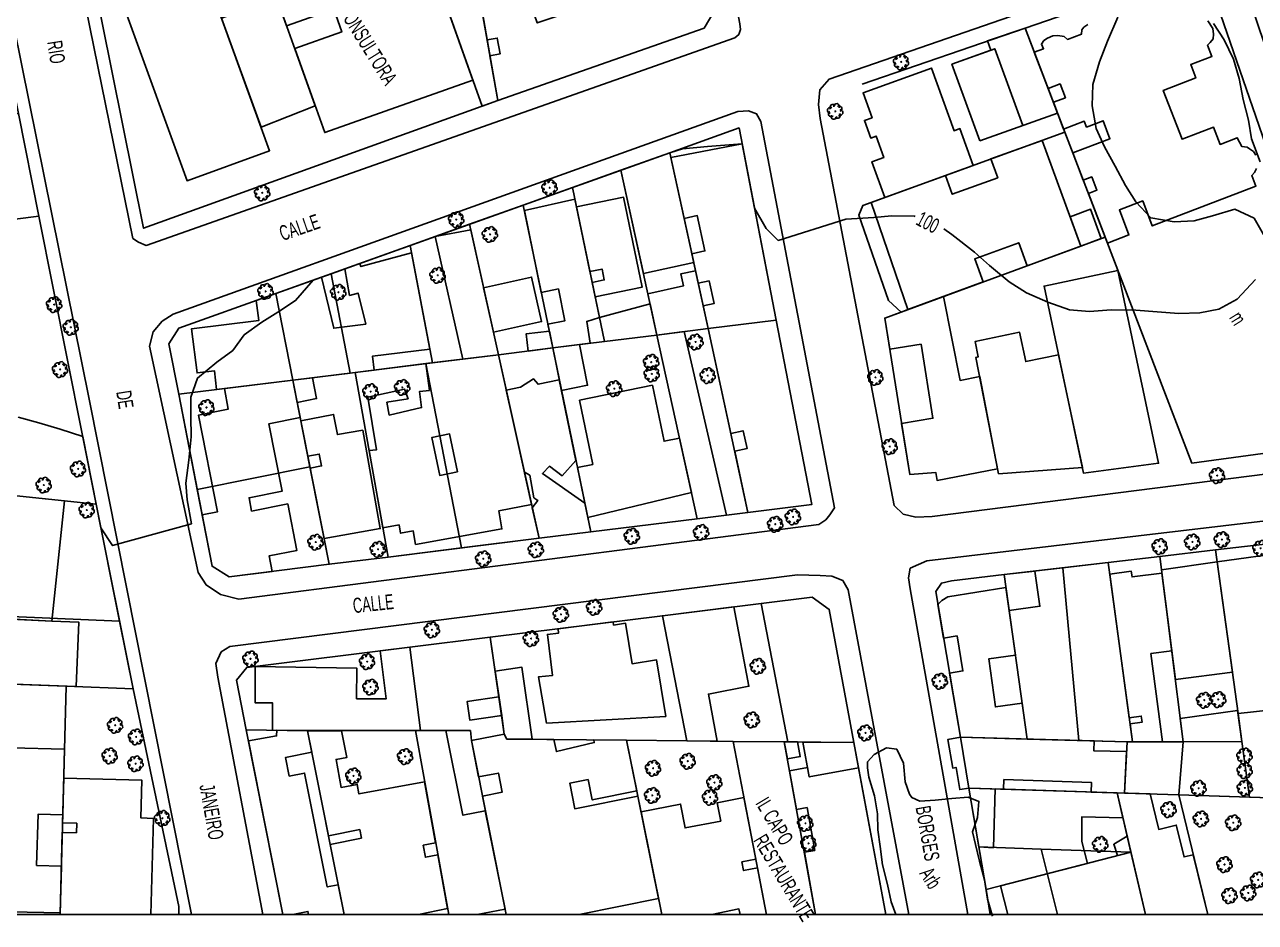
# Model space of a CAD drawing. Header units: millimetres. Extents: x 438774 to 440085, y 7202522 to 7203572.
# Drawn here: x 438897.7 to 439061.2, y 7202522.1 to 7202641.3 of the extents above; entities that cross this region are included whole.
import ezdxf

# ---------------------------------------------------------------- set-up
doc = ezdxf.new("R2010")
doc.units = ezdxf.units.MM
doc.linetypes.add('00', pattern=[10, 0, -10])
for name, color, linetype in [('0505', 1, 'Continuous'), ('0506', 1, 'Continuous'), ('0611', 30, 'Continuous'), ('0612', 7, 'Continuous'), ('0703', 6, 'Continuous'), ('0705', 242, 'Continuous'), ('0707', 7, 'Continuous'), ('0801', 10, 'Continuous'), ('0803', 160, 'Continuous'), ('0821', 10, 'Continuous'), ('0822', 7, 'Continuous'), ('1002', 3, 'Continuous'), ('1005', 3, 'Continuous'), ('1006', 3, 'Continuous'), ('1007', 3, 'Continuous')]:
    doc.layers.add(name, color=color, linetype=linetype)
doc.styles.add('02', font='swissc.ttf')
doc.styles.get("Standard").update_dxf_attribs({"font": 'Arial.ttf'})
doc.linetypes.add('14', pattern='A,10,0,["X",Standard,S=1,R=0,X=0,Y=-0.5],0.1', length=10.1)

# ---------------------------------------------------------------- blocks, each defined once
blk = doc.blocks.new('09')
for p, q in [((-0.04, 0.01), (0.04, 0.01)), ((-0.02, 0.03), (0.02, 0.03)), ((0, 0.05), (0, 0.05)), ((-0.04, -0.01), (0.04, -0.01)), ((-0.02, -0.03), (0.02, -0.03))]:
    blk.add_line(p, q)
for points in [[(-0.61, 0.39), (-0.76, 0.34), (-0.88, 0.27), (-0.97, 0.13), (-1, 0), (-0.96, -0.15), (-0.88, -0.26), (-0.83, -0.31), (-0.73, -0.36), (-0.58, -0.38)], [(-0.12, 0.67), (-0.2, 0.77), (-0.32, 0.84), (-0.46, 0.87), (-0.62, 0.83), (-0.74, 0.77), (-0.81, 0.63), (-0.83, 0.49), (-0.83, 0.42), (-0.79, 0.32), (-0.69, 0.22), (-0.62, 0.16)], [(-0.41, 0.6), (-0.39, 0.72), (-0.35, 0.82), (-0.3, 0.88), (-0.18, 0.96), (-0.03, 1), (0.1, 0.96), (0.24, 0.87), (0.31, 0.75), (0.36, 0.62), (0.37, 0.55)], [(0.11, 0.66), (0.19, 0.71), (0.31, 0.78), (0.42, 0.81), (0.49, 0.81), (0.63, 0.78), (0.76, 0.7), (0.82, 0.58), (0.84, 0.41), (0.81, 0.28), (0.75, 0.16), (0.69, 0.06)], [(0.67, -0.42), (0.8, -0.38), (0.91, -0.29), (0.99, -0.14), (1.01, -0.01), (0.95, 0.14), (0.86, 0.24), (0.8, 0.29), (0.7, 0.32), (0.56, 0.34)], [(-0.14, -0.69), (-0.19, -0.75), (-0.3, -0.83), (-0.4, -0.87), (-0.48, -0.87), (-0.61, -0.83), (-0.74, -0.75), (-0.8, -0.63), (-0.83, -0.47), (-0.79, -0.33), (-0.7, -0.18), (-0.64, -0.12)], [(-0.38, -0.63), (-0.34, -0.76), (-0.26, -0.88), (-0.13, -0.97), (0.01, -1.01), (0.15, -0.97), (0.27, -0.88), (0.32, -0.83), (0.36, -0.73), (0.38, -0.57)], [(0.15, -0.7), (0.32, -0.83), (0.46, -0.87), (0.62, -0.85), (0.74, -0.79), (0.83, -0.66), (0.86, -0.52), (0.86, -0.45), (0.83, -0.34), (0.74, -0.24), (0.67, -0.18)]]:
    blk.add_lwpolyline(points)
blk.add_lwpolyline([(0, -0.05), (-0.05, 0), (0, 0.05), (0.05, 0)], close=True)

msp = doc.modelspace()

# ---------------------------------------------------------------- linework, layer by layer
msp.add_lwpolyline([(440081.59, 7203556.96), (438782.49, 7203556.96), (438782.49, 7202523.15), (440081.59, 7202523.15)], close=True)
at = {"layer": '0505', "linetype": 'Continuous', "elevation": 100, "flags": 128}
for points in [[(439062.46, 7202613.16), (439061.05, 7202615.64), (439058.48, 7202616.81), (439055.54, 7202615.94), (439053.09, 7202615.28), (439050.44, 7202615.14), (439047.34, 7202615.67), (439045.33, 7202617.8), (439043.98, 7202619.97), (439042.59, 7202622.53), (439041.19, 7202625.08), (439040.08, 7202627.54), (439039.54, 7202630.54), (439039.63, 7202633.37), (439040.51, 7202636.4), (439041.59, 7202639.14), (439042.95, 7202642.3)], [(439055.66, 7202641.49), (439057.06, 7202639.29), (439058.3, 7202636.74), (439059.07, 7202634.18), (439059.59, 7202631.38), (439060.3, 7202628.64), (439060.7, 7202626.16), (439061.85, 7202623.11)], [(438896.89, 7202589.18), (438899.65, 7202588.45), (438902.46, 7202587.59), (438905.47, 7202586.62), (438907.88, 7202574.51), (438909.42, 7202572.13), (438919.89, 7202575.03), (438919.33, 7202578.22), (438919.17, 7202580.44), (438919.56, 7202583.5), (438919.85, 7202586.6), (438919.82, 7202589.3), (438919.83, 7202591.86), (438920.7, 7202594.39), (438923.28, 7202596.5), (438925.4, 7202598.07), (438926.91, 7202600.11), (438929.23, 7202601.81), (438931.36, 7202603.16), (438933.74, 7202604.67), (438936.06, 7202607.38), (438983.45, 7202624.32), (438985.14, 7202624.84), (438988.44, 7202625.15), (438993.05, 7202625.5), (438994.71, 7202616.94), (438996.22, 7202614.24), (438997.84, 7202612.66), (439006.8, 7202615.5), (439008.31, 7202615.57), (439010.54, 7202615.73), (439012.94, 7202615.93), (439015.95, 7202615.9)], [(439019.82, 7202614.19), (439020.91, 7202613.46), (439023.91, 7202611.09), (439025.92, 7202609.33), (439028.52, 7202607.17), (439030.83, 7202605.7), (439033.67, 7202604.46), (439036.53, 7202603.47), (439039.2, 7202603.23), (439042.06, 7202603.44), (439045.32, 7202603.39), (439048.19, 7202603.17), (439051.05, 7202602.98), (439053.82, 7202603.03), (439056.35, 7202603.52), (439058.82, 7202604.88), (439061.23, 7202607.49)]]:
    msp.add_lwpolyline(points, dxfattribs=at)
at = {"layer": '0505', "linetype": '00', "elevation": 100, "flags": 128}
msp.add_lwpolyline([(439015.95, 7202615.9), (439019.82, 7202614.19)], dxfattribs=at)
at = {"layer": '0611', "linetype": 'Continuous', "flags": 128}
for points in [[(438977.49, 7202722.69), (438976.54, 7202723.41), (438975.28, 7202723.81), (438974.14, 7202723.44), (438897.01, 7202696.01), (438896.05, 7202694.92), (438895.93, 7202693.53), (438896.03, 7202691.68), (438896.57, 7202689.33), (438912.12, 7202612.94), (438912.88, 7202612.42), (438913.87, 7202612.01), (438992.06, 7202639.57), (438992.6, 7202640.02), (438992.84, 7202640.67), (438992.74, 7202641.43), (438977.49, 7202722.69)], [(439058.65, 7202649.85), (439057.85, 7202651.34), (439056.67, 7202651.68), (439055.22, 7202651.62), (439004.6, 7202634.07), (439003.39, 7202632.69), (439003.2, 7202630.73), (439003.4, 7202628.85), (439013.25, 7202577.47), (439014.45, 7202576.33), (439016.12, 7202575.92), (439018.27, 7202576.02), (439077.8, 7202583.58), (439079.08, 7202584.5), (439079.45, 7202585.88), (439079.48, 7202587.76), (439079.01, 7202590.09), (439058.65, 7202649.85)], [(438992.49, 7202629.81), (438993.91, 7202629.89), (438994.97, 7202629.49), (438995.55, 7202628.46), (439005.33, 7202577.15), (439004.71, 7202576.21), (439004.16, 7202575.54), (439003.22, 7202574.94), (438926.2, 7202565.04), (438923.74, 7202565.63), (438921.86, 7202566.92), (438920.8, 7202568.55), (438914.31, 7202598.63), (438914.82, 7202600.54), (438916.01, 7202601.94), (438917.47, 7202602.87), (438992.49, 7202629.81)]]:
    msp.add_lwpolyline(points, close=True, dxfattribs=at)
for points in [[(438919.91, 7202523.15), (438906.31, 7202591.6), (438886.37, 7202690.36), (438885.65, 7202691.27), (438884.62, 7202691.54), (438883.39, 7202691.27), (438783.7, 7202655.78)], [(439105.42, 7202523.15), (439092.39, 7202574.12), (439091.59, 7202575.45), (439089.48, 7202577.34), (439087.49, 7202578.09), (439085.07, 7202578.1), (439017.58, 7202570.12), (439015.38, 7202569.12), (439015.14, 7202567.86), (439015.35, 7202566.4), (439023.03, 7202523.15)], [(439015.19, 7202523.15), (439007.13, 7202566.26), (439006.41, 7202567.51), (439004.95, 7202568.06), (439003.43, 7202568.17), (439000.39, 7202568.26), (438925, 7202558.74)], [(438925, 7202558.74), (438923.85, 7202558.01), (438923.13, 7202556.48), (438923.39, 7202554.67), (438929.38, 7202523.15)]]:
    msp.add_lwpolyline(points, dxfattribs=at)
at = {"layer": '0703', "linetype": 'Continuous', "flags": 128}
for points in [[(438988, 7202640.87), (438989.54, 7202643.46), (438987.15, 7202656), (438986.06, 7202661.74), (438983.52, 7202675.09), (438980.51, 7202690.93), (438977.58, 7202706.34), (438974.71, 7202721.49), (438955.49, 7202714.65), (438938.82, 7202708.72), (438928.87, 7202705.16), (438917.36, 7202701.06), (438907.67, 7202697.61), (438899.45, 7202694.68), (438898.41, 7202693.59), (438897.77, 7202692.35), (438903.55, 7202663.69), (438906.26, 7202650.33), (438907.98, 7202641.78), (438913.54, 7202614.28), (438960.58, 7202631.24)], [(438918.22, 7202601), (438916.91, 7202598.95), (438918.21, 7202592.23), (438920.66, 7202579.57), (438922.64, 7202569.39), (438924.92, 7202568), (438938.2, 7202569.65), (438946.03, 7202570.62), (438955.76, 7202571.83), (438966.07, 7202573.11), (438972.93, 7202573.95), (438987.09, 7202575.71), (438993.82, 7202576.55), (439002.31, 7202577.6), (438997.58, 7202602.06), (438992.65, 7202627.6), (438983.45, 7202624.32), (438976.93, 7202621.99), (438970.52, 7202619.7), (438963.98, 7202617.37), (438956.85, 7202614.81), (438948.97, 7202611.99), (438938.46, 7202608.24), (438931.09, 7202605.61)]]:
    msp.add_lwpolyline(points, close=True, dxfattribs=at)
for points in [[(438785.15, 7202623.97), (438785.14, 7202630.62), (438785.15, 7202641.79), (438785.14, 7202652.18), (438786.84, 7202655.02), (438814.54, 7202664.71), (438825.22, 7202668.45), (438836.42, 7202672.37), (438882.6, 7202688.6), (438884.71, 7202688.62), (438885.52, 7202686.62), (438896.91, 7202629.52), (438899.63, 7202615.87), (438907.26, 7202577.65), (438910.36, 7202562.11), (438912.15, 7202553.13), (438918.22, 7202524.21), (438918.23, 7202523.15)], [(439026, 7202523.15), (439025.45, 7202526.44), (439024.48, 7202532.11), (439023.17, 7202539.94), (439022.03, 7202546.68), (439018.77, 7202566.06), (439019.51, 7202567.15), (439020.86, 7202567.47), (439027.85, 7202568.28), (439035.63, 7202569.19), (439041.68, 7202569.9), (439048.51, 7202570.7), (439055.92, 7202571.56), (439065.59, 7202572.69), (439088.17, 7202575.33), (439089.45, 7202574.56), (439090.99, 7202572.59), (439092.29, 7202566.78), (439095.16, 7202553.85), (439098.82, 7202537.47), (439102.01, 7202523.15)]]:
    msp.add_lwpolyline(points, dxfattribs=at)
at = {"layer": '0705', "linetype": 'Continuous', "flags": 128}
for points in [[(438906.26, 7202650.33), (438945.19, 7202662.8), (438946.51, 7202655.26), (438955.79, 7202658.77), (438957.01, 7202651.8), (438958, 7202646.06), (438960.58, 7202631.24), (438913.54, 7202614.28), (438907.98, 7202641.78)], [(438957.01, 7202651.8), (438986.06, 7202661.74), (438989.54, 7202643.46), (438988, 7202640.87), (438960.58, 7202631.24)], [(438835.81, 7202619.56), (438896.91, 7202629.52), (438899.63, 7202615.87), (438835.67, 7202607.8)], [(438983.45, 7202624.32), (438992.65, 7202627.6), (438997.58, 7202602.06), (438988.52, 7202600.95)], [(438976.93, 7202621.99), (438983.45, 7202624.32), (438988.52, 7202600.95), (438981.73, 7202600.1)], [(438970.52, 7202619.7), (438976.93, 7202621.99), (438981.73, 7202600.1), (438974.75, 7202599.24)], [(438963.98, 7202617.37), (438970.52, 7202619.7), (438974.75, 7202599.24), (438967.9, 7202598.39)], [(438956.85, 7202614.81), (438963.98, 7202617.37), (438967.9, 7202598.39), (438960.67, 7202597.49)], [(438835.67, 7202607.8), (438899.63, 7202615.87), (438907.26, 7202577.65), (438835.41, 7202585.18), (438835.59, 7202600.28)], [(438938.46, 7202608.24), (438948.97, 7202611.99), (438956.85, 7202614.81), (438960.67, 7202597.49), (438951.92, 7202596.41), (438951.05, 7202596.3), (438941.64, 7202595.14), (438940.99, 7202595.06)], [(438938.46, 7202608.24), (438940.99, 7202595.06), (438933.37, 7202594.11), (438918.21, 7202592.23), (438916.91, 7202598.95), (438918.22, 7202601), (438931.09, 7202605.61)], [(438988.52, 7202600.95), (438997.58, 7202602.06), (439002.31, 7202577.6), (438993.82, 7202576.55)], [(438967.9, 7202598.39), (438974.75, 7202599.24), (438981.73, 7202600.1), (438987.09, 7202575.71), (438972.93, 7202573.95)], [(438981.73, 7202600.1), (438988.52, 7202600.95), (438993.82, 7202576.55), (438987.09, 7202575.71)], [(438960.67, 7202597.49), (438967.9, 7202598.39), (438972.93, 7202573.95), (438966.07, 7202573.11)], [(438951.05, 7202596.3), (438951.92, 7202596.41), (438960.67, 7202597.49), (438966.07, 7202573.11), (438955.76, 7202571.83)], [(438933.37, 7202594.11), (438940.99, 7202595.06), (438941.64, 7202595.14), (438946.03, 7202570.62), (438938.2, 7202569.65), (438935.64, 7202582.61)], [(438941.64, 7202595.14), (438951.05, 7202596.3), (438955.76, 7202571.83), (438946.03, 7202570.62)], [(438918.21, 7202592.23), (438933.37, 7202594.11), (438935.64, 7202582.61), (438920.66, 7202579.57)], [(438920.66, 7202579.57), (438935.64, 7202582.61), (438938.2, 7202569.65), (438924.92, 7202568), (438922.64, 7202569.39)], [(439055.92, 7202571.56), (439065.59, 7202572.69), (439066.74, 7202563.45), (439068.29, 7202550.87), (439069.83, 7202538.41), (439066.14, 7202538.54), (439060.45, 7202538.72), (439059.43, 7202546.13), (439058.92, 7202549.83)], [(439041.68, 7202569.9), (439048.51, 7202570.7), (439051.64, 7202546.09), (439044.9, 7202546.06)], [(439048.51, 7202570.7), (439055.92, 7202571.56), (439058.92, 7202549.83), (439059.43, 7202546.13), (439051.64, 7202546.09)], [(439027.85, 7202568.28), (439035.63, 7202569.19), (439037.76, 7202546.25), (439030.91, 7202546.44)], [(439035.63, 7202569.19), (439041.68, 7202569.9), (439044.9, 7202546.06), (439044.17, 7202546.08), (439037.76, 7202546.25)], [(439027.85, 7202568.28), (439030.91, 7202546.44), (439022.03, 7202546.68), (439018.77, 7202566.06), (439019.51, 7202567.15), (439020.86, 7202567.47)], [(438853.75, 7202564.53), (438910.36, 7202562.11), (438912.15, 7202553.13), (438903.27, 7202553.47), (438888.74, 7202554.02), (438874.63, 7202554.55), (438867.99, 7202554.81), (438861.62, 7202555.05), (438853.53, 7202555.36)], [(439022.03, 7202546.68), (439030.91, 7202546.44), (439037.76, 7202546.25), (439044.17, 7202546.08), (439044.9, 7202546.06), (439051.64, 7202546.09), (439059.43, 7202546.13), (439060.45, 7202538.72), (439051.05, 7202539.03), (439043.83, 7202539.26), (439042.85, 7202539.3), (439023.17, 7202539.94)], [(439023.17, 7202539.94), (439042.85, 7202539.3), (439044.69, 7202531.43), (439032.76, 7202531.83), (439024.48, 7202532.11)]]:
    msp.add_lwpolyline(points, close=True, dxfattribs=at)
for points in [[(438813.09, 7202579.71), (438835.34, 7202579.76), (438835.41, 7202585.18), (438907.26, 7202577.65), (438910.36, 7202562.11), (438853.75, 7202564.53), (438853.53, 7202555.36), (438846.03, 7202555.65), (438831.56, 7202556.2), (438831.3, 7202550.86)], [(438888.12, 7202523.15), (438888.74, 7202554.02), (438903.27, 7202553.47), (438902.45, 7202523.15)], [(438902.45, 7202523.15), (438903.27, 7202553.47), (438912.15, 7202553.13), (438918.22, 7202524.21), (438918.23, 7202523.15)], [(439046.61, 7202523.15), (439044.69, 7202531.43), (439042.85, 7202539.3), (439043.83, 7202539.26), (439051.05, 7202539.03), (439054.89, 7202523.15)], [(439054.89, 7202523.15), (439051.05, 7202539.03), (439060.45, 7202538.72), (439066.14, 7202538.54), (439069.86, 7202523.15)], [(439034.95, 7202523.15), (439032.76, 7202531.83), (439044.69, 7202531.43), (439046.61, 7202523.15)]]:
    msp.add_lwpolyline(points, dxfattribs=at)
at = {"layer": '0707', "linetype": 'Continuous', "flags": 128}
for points in [[(438913.54, 7202614.28), (438907.98, 7202641.78), (438906.26, 7202650.33), (438903.55, 7202663.69), (438897.77, 7202692.35), (438898.41, 7202693.59), (438899.45, 7202694.68), (438907.67, 7202697.61), (438917.36, 7202701.06), (438928.87, 7202705.16), (438938.82, 7202708.72), (438955.49, 7202714.65), (438974.71, 7202721.49), (438980.51, 7202690.93), (438983.52, 7202675.09), (438986.06, 7202661.74), (438987.15, 7202656), (438989.54, 7202643.46), (438988, 7202640.87), (438960.58, 7202631.24), (438958, 7202646.06), (438957.01, 7202651.8), (438955.79, 7202658.77)], [(438836.42, 7202672.37), (438882.6, 7202688.6), (438884.71, 7202688.62), (438885.52, 7202686.62), (438896.91, 7202629.52), (438899.63, 7202615.87), (438907.26, 7202577.65), (438912.15, 7202553.13)], [(439009.01, 7202633.42), (439030.62, 7202640.88), (439050.74, 7202647.83), (439055.76, 7202645.2), (439060.43, 7202631.58)], [(439030.62, 7202640.88), (439035.91, 7202627.05), (439041.26, 7202613.1), (439052.77, 7202583.07)], [(439009.06, 7202617.32), (439035.91, 7202627.05)], [(438983.45, 7202624.32), (438976.93, 7202621.99), (438970.52, 7202619.7), (438963.98, 7202617.37), (438956.85, 7202614.81), (438948.97, 7202611.99), (438931.09, 7202605.61), (438918.22, 7202601), (438916.91, 7202598.95), (438918.21, 7202592.23), (438922.64, 7202569.39), (438924.92, 7202568), (438938.2, 7202569.65), (438946.03, 7202570.62), (438966.07, 7202573.11), (438972.93, 7202573.95), (438987.09, 7202575.71), (438993.82, 7202576.55), (439002.31, 7202577.6), (438997.58, 7202602.06), (438993.05, 7202625.5)], [(438983.45, 7202624.32), (438988.52, 7202600.95), (438993.82, 7202576.55)], [(438976.93, 7202621.99), (438981.73, 7202600.1), (438987.09, 7202575.71)], [(438974.75, 7202599.24), (438970.52, 7202619.7)], [(438963.98, 7202617.37), (438967.9, 7202598.39), (438972.93, 7202573.95)], [(438899.63, 7202615.87), (438835.67, 7202607.8)], [(438966.07, 7202573.11), (438960.67, 7202597.49), (438956.85, 7202614.81)], [(439041.26, 7202613.1), (439011.98, 7202602.35), (439015.31, 7202581.58)], [(438948.97, 7202611.99), (438951.92, 7202596.41)], [(438938.2, 7202569.65), (438933.37, 7202594.11), (438931.09, 7202605.61)], [(438918.21, 7202592.23), (438933.37, 7202594.11), (438941.64, 7202595.14), (438951.92, 7202596.41), (438960.67, 7202597.49), (438967.9, 7202598.39), (438974.75, 7202599.24), (438981.73, 7202600.1), (438988.52, 7202600.95), (438997.58, 7202602.06)], [(438946.03, 7202570.62), (438941.64, 7202595.14)], [(438835.41, 7202585.18), (438907.26, 7202577.65)], [(439026, 7202523.15), (439025.45, 7202526.44), (439023.17, 7202539.94), (439022.03, 7202546.68), (439018.77, 7202566.06), (439019.51, 7202567.15), (439020.86, 7202567.47), (439027.85, 7202568.28), (439041.68, 7202569.9), (439048.51, 7202570.7), (439055.92, 7202571.56), (439065.59, 7202572.69), (439088.17, 7202575.33), (439089.45, 7202574.56), (439090.99, 7202572.59), (439092.29, 7202566.78), (439095.16, 7202553.85), (439098.82, 7202537.47), (439101.07, 7202527.36)], [(439044.9, 7202546.06), (439051.64, 7202546.09), (439059.43, 7202546.13), (439058.92, 7202549.83), (439055.92, 7202571.56)], [(439051.64, 7202546.09), (439048.51, 7202570.7)], [(439041.68, 7202569.9), (439044.9, 7202546.06), (439044.17, 7202546.08), (439030.91, 7202546.44), (439022.03, 7202546.68)], [(439030.91, 7202546.44), (439027.85, 7202568.28)], [(439002.33, 7202565.28), (438995.56, 7202564.44), (438982.46, 7202562.81), (438959.6, 7202559.96), (438948.91, 7202558.63), (438927.25, 7202555.94), (438925.88, 7202554.28), (438927.18, 7202547.68), (438932.05, 7202523.15)], [(438999.11, 7202546.07), (438995.56, 7202564.44)], [(439002.33, 7202565.28), (439004.62, 7202563.65), (439007.9, 7202545.99), (439012.15, 7202523.15)], [(438982.46, 7202562.81), (438985.7, 7202546.2)], [(438961.45, 7202547.1), (438959.6, 7202559.96)], [(438950.34, 7202547.56), (438948.91, 7202558.63)], [(438912.15, 7202553.13), (438903.27, 7202553.47), (438888.74, 7202554.02), (438874.63, 7202554.55), (438867.99, 7202554.81), (438861.62, 7202555.05), (438852.21, 7202555.41)], [(438903.27, 7202553.47), (438902.45, 7202523.15)], [(439058.92, 7202549.83), (439068.29, 7202550.87), (439095.16, 7202553.85)], [(438927.18, 7202547.68), (438935.33, 7202547.54), (438949.64, 7202547.56), (438950.34, 7202547.56), (438956.95, 7202547.57), (438957.08, 7202546.24), (438961.45, 7202547.1), (438961.79, 7202546.45), (438977.7, 7202546.29), (438985.7, 7202546.2), (438991.85, 7202546.14), (438998.65, 7202546.08), (438999.11, 7202546.07), (439007.9, 7202545.99)], [(438935.33, 7202547.54), (438940.19, 7202523.15)], [(438954.07, 7202523.15), (438949.64, 7202547.56)], [(438957.08, 7202546.24), (438961.69, 7202523.15)], [(438977.7, 7202546.29), (438982.37, 7202523.15)], [(438991.85, 7202546.14), (438996.29, 7202523.09)], [(438998.65, 7202546.08), (439002.81, 7202523.15)], [(439044.17, 7202546.08), (439043.83, 7202539.26)], [(439023.17, 7202539.94), (439042.85, 7202539.3), (439043.83, 7202539.26), (439051.05, 7202539.03), (439088.74, 7202537.8), (439098.82, 7202537.47)], [(439042.85, 7202539.3), (439044.69, 7202531.43), (439046.61, 7202523.15)], [(439054.89, 7202523.15), (439051.05, 7202539.03)], [(439044.69, 7202531.43), (439025.45, 7202526.44)], [(438918.22, 7202524.21), (438918.23, 7202523.15)]]:
    msp.add_lwpolyline(points, dxfattribs=at)
at = {"layer": '0707', "linetype": '14', "flags": 128}
msp.add_lwpolyline([(439060.43, 7202631.58), (439074.53, 7202590.8), (439071.63, 7202585.65), (439052.77, 7202583.07)], dxfattribs=at)
at = {"layer": '0801', "linetype": 'Continuous', "flags": 128}
for points in [[(438960.58, 7202631.24), (438958.5, 7202630.48), (438948.52, 7202658.67), (438951.39, 7202659.69), (438952.2, 7202657.41), (438955.79, 7202658.77), (438956.85, 7202652.72), (438953.55, 7202651.86), (438954.8, 7202648.02), (438957.46, 7202649.19), (438960.58, 7202631.24)], [(438958, 7202646.06), (438959.18, 7202639.3), (438960.53, 7202639.55), (438960.9, 7202637.43), (438959.55, 7202637.2), (438960.58, 7202631.24), (438988, 7202640.87), (438989.54, 7202643.46), (438988.16, 7202650.71), (438982.8, 7202649.62), (438981.44, 7202654.05), (438976.55, 7202652.38), (438977.42, 7202648.24), (438970.58, 7202646.01), (438971.24, 7202643.4), (438965.84, 7202641.55), (438963.63, 7202647.97), (438958, 7202646.06)], [(439024.61, 7202625.88), (439020.91, 7202636.06), (439026.1, 7202637.94), (439025.65, 7202639.17), (439030.62, 7202640.88), (439034.94, 7202629.59), (439024.61, 7202625.88)], [(439024.61, 7202625.88), (439020.91, 7202636.06), (439026.61, 7202638.13), (439030.34, 7202627.94), (439024.61, 7202625.88)], [(439023.74, 7202622.64), (439012, 7202618.39), (439010.29, 7202623.11), (439011.86, 7202623.68), (439010.83, 7202626.52), (439010.14, 7202626.27), (439009.28, 7202628.6), (439010.31, 7202628.97), (439009.11, 7202632.26), (439018.19, 7202635.56), (439021.21, 7202627.24), (439021.97, 7202627.53), (439023.74, 7202622.64)], [(438993.05, 7202625.5), (438997.58, 7202602.06), (438988.52, 7202600.95), (438987.87, 7202603.96), (438989.32, 7202604.28), (438988.66, 7202607.29), (438987.21, 7202606.98), (438986.37, 7202610.89), (438988.11, 7202611.27), (438987.09, 7202615.97), (438985.34, 7202615.59), (438983.58, 7202623.68), (438993.05, 7202625.5)], [(439010.17, 7202617.71), (439015.07, 7202603.48), (439025.07, 7202607.16), (439023.95, 7202610.21), (439029.8, 7202612.35), (439030.92, 7202609.3), (439038.05, 7202611.92), (439032.9, 7202625.96), (439026.1, 7202623.49), (439027, 7202620.99), (439020.95, 7202618.79), (439020.05, 7202621.3), (439010.17, 7202617.71)], [(438983.45, 7202624.32), (438986.62, 7202609.73), (438979.93, 7202608.28), (438976.93, 7202621.99), (438983.45, 7202624.32)], [(438964.13, 7202616.64), (438966.37, 7202605.77), (438968.64, 7202606.23), (438969.51, 7202602.01), (438967.24, 7202601.55), (438967.9, 7202598.39), (438972.87, 7202599.01), (438972.41, 7202601.92), (438974.09, 7202602.41), (438970.84, 7202618.16), (438964.13, 7202616.64)], [(438971.05, 7202617.11), (438972.83, 7202608.52), (438974.44, 7202608.86), (438974.74, 7202607.43), (438973.13, 7202607.09), (438973.52, 7202605.16), (438979.76, 7202606.45), (438977.29, 7202618.4), (438971.05, 7202617.11)], [(438960.67, 7202597.49), (438957.01, 7202614.09), (438952.28, 7202613.18), (438955.94, 7202596.91), (438960.67, 7202597.49)], [(438931.09, 7202605.61), (438933.37, 7202594.11), (438944.18, 7202595.45), (438943.96, 7202597.3), (438951.58, 7202598.24), (438949.15, 7202611.04), (438942.42, 7202609.2), (438942.28, 7202609.61), (438940.29, 7202608.9), (438940.91, 7202605.37), (438942.04, 7202605.68), (438943.05, 7202601.55), (438938.81, 7202601), (438937.19, 7202607.78), (438931.09, 7202605.61)], [(438981.73, 7202600.1), (438988.52, 7202600.95), (438986.85, 7202608.64), (438984.9, 7202608.22), (438985.25, 7202606.62), (438980.53, 7202605.59), (438981.73, 7202600.1)], [(439042.95, 7202608.69), (439033.16, 7202606.61), (439038.41, 7202581.74), (439048.36, 7202583.07), (439042.95, 7202608.69)], [(438960.02, 7202600.47), (438958.71, 7202606.39), (438965.09, 7202607.81), (438966.4, 7202601.88), (438960.02, 7202600.47)], [(438928.51, 7202604.68), (438931.09, 7202605.61), (438933.37, 7202594.11), (438923.25, 7202592.86), (438922.95, 7202595.36), (438920.65, 7202595.08), (438919.93, 7202600.93), (438928.84, 7202602.03), (438928.51, 7202604.68)], [(439026.97, 7202582.35), (439024.6, 7202594.59), (439022, 7202594.08), (439019.8, 7202605.22), (439011.98, 7202602.35), (439012.65, 7202598.22), (439016.81, 7202598.88), (439018.38, 7202589.04), (439014.22, 7202588.37), (439015.31, 7202581.58), (439018.78, 7202581.83), (439018.94, 7202580.8), (439026.97, 7202582.35)], [(438974.75, 7202599.24), (438981.73, 7202600.1), (438980.83, 7202604.23), (438974.09, 7202602.41), (438974.75, 7202599.24)], [(439002.31, 7202577.6), (438997.58, 7202602.06), (438988.52, 7202600.95), (438991.54, 7202587.04), (438993.18, 7202587.4), (438993.7, 7202585.02), (438992.06, 7202584.67), (438993.82, 7202576.55), (439002.31, 7202577.6)], [(438967.9, 7202598.39), (438964.62, 7202597.98), (438964.34, 7202600.25), (438967.44, 7202600.63), (438967.9, 7202598.39)], [(438981.73, 7202600.1), (438987.09, 7202575.71), (438990.96, 7202576.19), (438985.34, 7202600.55), (438981.73, 7202600.1)], [(439038.25, 7202582.49), (439035.08, 7202597.49), (439030.72, 7202596.57), (439029.9, 7202600.48), (439023.99, 7202599.24), (439024.41, 7202597.21), (439024.1, 7202597.14), (439027.1, 7202581.67), (439038.25, 7202582.49)], [(438967.9, 7202598.39), (438969.06, 7202592.73), (438972.51, 7202593.44), (438971.45, 7202598.83), (438967.9, 7202598.39)], [(438960.67, 7202597.49), (438951.05, 7202596.3), (438951.5, 7202592.75), (438950.19, 7202592.59), (438950.46, 7202590.46), (438946.18, 7202589.46), (438945.87, 7202591.17), (438948.68, 7202591.63), (438948.21, 7202592.92), (438943.32, 7202591.84), (438944.48, 7202584.85), (438943.5, 7202584.75), (438945.33, 7202574.49), (438947.49, 7202574.88), (438947.69, 7202573.78), (438949.36, 7202574.08), (438949.68, 7202572.3), (438961.14, 7202574.35), (438960.71, 7202576.75), (438965.08, 7202577.59), (438960.67, 7202597.49)], [(438924.92, 7202568), (438922.64, 7202569.39), (438921.31, 7202576.22), (438923.35, 7202576.62), (438920.86, 7202589.48), (438924.77, 7202590.24), (438924.28, 7202592.98), (438933.37, 7202594.11), (438934.35, 7202589.14), (438930.2, 7202588.31), (438931.97, 7202579.37), (438927.56, 7202578.5), (438927.9, 7202576.73), (438932.7, 7202577.68), (438933.92, 7202571.5), (438930.21, 7202570.77), (438930.62, 7202568.71), (438924.92, 7202568)], [(438933.37, 7202594.11), (438933.95, 7202591.15), (438936.52, 7202591.66), (438935.97, 7202594.44), (438933.37, 7202594.11)], [(438972.93, 7202573.95), (438966.07, 7202573.11), (438965.16, 7202577.17), (438965.91, 7202578.14), (438965.36, 7202578.5), (438964.86, 7202581.49), (438964.13, 7202581.88), (438961.71, 7202592.8), (438963.62, 7202593.17), (438965.32, 7202594.29), (438965.95, 7202593.57), (438968.76, 7202594.17), (438970.98, 7202583.44), (438969.14, 7202581.42), (438967.45, 7202582.67), (438966.51, 7202581.72), (438972.14, 7202577.78), (438972.93, 7202573.95)], [(438972.54, 7202575.86), (438971.17, 7202582.49), (438973.21, 7202582.91), (438971.46, 7202591.44), (438981.13, 7202593.43), (438982.67, 7202585.99), (438984.74, 7202586.41), (438986.32, 7202579.18), (438972.54, 7202575.86)], [(438942.66, 7202587.48), (438944.97, 7202574.39), (438937.52, 7202573.08), (438935.68, 7202582.42), (438937.19, 7202582.72), (438936.88, 7202584.3), (438935.37, 7202584), (438934.44, 7202588.69), (438938.79, 7202589.55), (438939.3, 7202586.87), (438942.66, 7202587.48)], [(438955.25, 7202581.95), (438954.19, 7202586.98), (438951.82, 7202586.49), (438952.88, 7202581.45), (438955.25, 7202581.95)], [(438903.04, 7202578.1), (438896.26, 7202578.81), (438895.96, 7202576.02), (438893.94, 7202576.23), (438894.24, 7202579.02), (438887.11, 7202579.77), (438886.47, 7202568.38), (438896.22, 7202567.83), (438895.91, 7202562.37), (438901.37, 7202562.08), (438903.04, 7202578.1)], [(439068.29, 7202550.87), (439058.92, 7202549.83), (439056.14, 7202569.96), (439065.77, 7202571.29), (439068.29, 7202550.87)], [(439048.73, 7202568.93), (439050.59, 7202554.35), (439058.16, 7202555.31), (439056.14, 7202569.96), (439048.73, 7202568.93)], [(439027.85, 7202568.28), (439028.52, 7202563.5), (439032.59, 7202564.08), (439031.93, 7202568.76), (439027.85, 7202568.28)], [(439048.8, 7202568.48), (439050.11, 7202558.14), (439047.34, 7202557.8), (439048.87, 7202546.08), (439044.9, 7202546.06), (439044.58, 7202548.45), (439046.18, 7202548.67), (439046.07, 7202549.5), (439044.47, 7202549.28), (439041.89, 7202568.36), (439044.74, 7202568.74), (439044.84, 7202567.98), (439048.8, 7202568.48)], [(439019.81, 7202559.84), (439019.15, 7202563.77), (439019.06, 7202564.31), (439019.56, 7202564.85), (439020.35, 7202565.35), (439028.09, 7202566.58), (439029.35, 7202557.57), (439025.81, 7202557.08), (439026.69, 7202550.71), (439030.24, 7202551.21), (439030.91, 7202546.44), (439022.03, 7202546.68), (439020.6, 7202555.19), (439022.38, 7202555.49), (439021.59, 7202560.14), (439019.81, 7202559.84)], [(439007.9, 7202545.99), (438999.11, 7202546.07), (438995.56, 7202564.44), (439002.33, 7202565.28), (439004.62, 7202563.65), (439007.9, 7202545.99)], [(438904.61, 7202553.42), (438876.32, 7202554.49), (438876.67, 7202563.55), (438882.34, 7202563.31), (438886.15, 7202562.9), (438901.37, 7202562.08), (438904.93, 7202561.97), (438904.61, 7202553.42)], [(438985.7, 7202546.2), (438982.46, 7202562.81), (438991.94, 7202563.99), (438993.94, 7202553.45), (438988.56, 7202552.42), (438989.72, 7202546.17), (438985.7, 7202546.2)], [(438967.05, 7202548.54), (438982.9, 7202549.44), (438981.69, 7202556.96), (438978.42, 7202556.44), (438977.55, 7202561.85), (438975.97, 7202561.59), (438975.91, 7202561.99), (438968.59, 7202561.09), (438968.66, 7202560.52), (438967.19, 7202560.34), (438967.86, 7202554.9), (438965.99, 7202554.69), (438967.05, 7202548.54)], [(438950.34, 7202547.56), (438956.95, 7202547.57), (438957.08, 7202546.24), (438961.45, 7202547.1), (438961.11, 7202549.55), (438956.88, 7202548.93), (438956.52, 7202551.43), (438960.74, 7202552.04), (438959.6, 7202559.96), (438948.91, 7202558.63), (438950.34, 7202547.56)], [(438948.91, 7202558.63), (438950.34, 7202547.56), (438930.66, 7202547.62), (438930.68, 7202551.25), (438928.36, 7202551.26), (438928.36, 7202556.08), (438941.86, 7202555.87), (438941.84, 7202551.79), (438945.75, 7202551.77), (438944.98, 7202558.15), (438948.91, 7202558.63)], [(438961.79, 7202546.45), (438961.45, 7202547.1), (438961.11, 7202549.55), (438960.25, 7202555.47), (438963.8, 7202555.99), (438965.16, 7202546.41), (438961.79, 7202546.45)], [(438888.74, 7202554.02), (438888.15, 7202524.55), (438895.93, 7202524.4), (438895.91, 7202523.51), (438902.46, 7202523.38), (438902.62, 7202529.57), (438899.34, 7202529.67), (438899.53, 7202536.46), (438902.81, 7202536.36), (438903.05, 7202545.11), (438896.02, 7202545.29), (438896.24, 7202553.73), (438888.74, 7202554.02)], [(439059.43, 7202546.13), (439058.86, 7202550.22), (439051.25, 7202549.17), (439051.64, 7202546.09), (439059.43, 7202546.13)], [(438998.65, 7202546.08), (438999.06, 7202543.8), (439000.77, 7202544.11), (439000.39, 7202546.06), (438998.65, 7202546.08)], [(439022.03, 7202546.68), (439039.8, 7202546.2), (439039.76, 7202544.88), (439044.11, 7202544.77), (439043.83, 7202539.26), (439039.4, 7202539.4), (439039.44, 7202540.68), (439027.82, 7202541.06), (439027.78, 7202539.79), (439023.17, 7202539.94), (439022.03, 7202546.68)], [(439043.83, 7202539.26), (439044.17, 7202546.08), (439051.64, 7202546.09), (439051.05, 7202539.03), (439043.83, 7202539.26)], [(439042.85, 7202539.3), (439026.67, 7202539.82), (439026.42, 7202532), (439024.48, 7202532.11), (439025.45, 7202526.44), (439038.92, 7202529.93), (439038.18, 7202532.83), (439038.16, 7202536.1), (439043.62, 7202536), (439042.85, 7202539.3)], [(439044.69, 7202531.43), (439042.92, 7202530.97), (439042.41, 7202532.48), (439044.19, 7202533.54), (439044.69, 7202531.43)]]:
    msp.add_lwpolyline(points, close=True, dxfattribs=at)
for points in [[(439038.96, 7202641.34), (439038.45, 7202640.98), (439038.19, 7202640.64), (439038.11, 7202640.06), (439036.28, 7202639.36), (439035.8, 7202639.76), (439034.97, 7202639.88), (439034.33, 7202639.86), (439033.61, 7202639.52), (439033.14, 7202639.21), (439032.81, 7202638.75), (439033.09, 7202638.13), (439031.85, 7202637.67), (439031.85, 7202637.67), (439033.7, 7202632.83), (439035.29, 7202633.45), (439035.98, 7202631.62), (439034.39, 7202631.01), (439035.75, 7202627.45), (439038.49, 7202628.5), (439038.79, 7202627.72), (439040.98, 7202628.56), (439041.9, 7202626.17), (439036.97, 7202624.28), (439038.36, 7202620.66), (439039.49, 7202621.1), (439040.17, 7202619.33), (439039.04, 7202618.89), (439041.57, 7202612.3), (439044.43, 7202613.4), (439043.16, 7202616.72), (439046.26, 7202617.91), (439047.53, 7202614.59), (439061.29, 7202619.86), (439060.73, 7202621.29), (439061.11, 7202621.69), (439061.35, 7202622.22)], [(439061.27, 7202623.97), (439060.95, 7202624.48), (439060.43, 7202624.84), (439060.15, 7202625.06), (439059.41, 7202625.16), (439058.82, 7202626.3), (439056.54, 7202625.43), (439055.67, 7202627.7), (439051.48, 7202626.1), (439048.99, 7202632.59), (439053.31, 7202634.25), (439052.63, 7202636.03), (439055.44, 7202637.1), (439054.88, 7202638.58), (439055.23, 7202638.95), (439055.6, 7202639.44), (439055.67, 7202640.06), (439055.58, 7202640.83), (439054.9, 7202641.84)], [(438940.19, 7202523.15), (438939.4, 7202527.08), (438937.95, 7202526.8), (438934.94, 7202541.92), (438932.89, 7202541.52), (438932.4, 7202544.01), (438935.89, 7202544.7), (438935.33, 7202547.54), (438931.24, 7202547.61), (438931.22, 7202546.85), (438927.47, 7202546.21), (438932.05, 7202523.15)], [(438950.04, 7202523.15), (438953.92, 7202523.96), (438952.64, 7202531.06), (438950.98, 7202530.75), (438950.69, 7202532.34), (438952.34, 7202532.64), (438950.87, 7202540.75), (438942.15, 7202539.16), (438941.92, 7202540.42), (438939.78, 7202540.03), (438939.11, 7202543.73), (438940.53, 7202543.98), (438939.84, 7202547.55), (438935.33, 7202547.54), (438938.11, 7202533.59), (438942.26, 7202534.41), (438942.48, 7202533.29), (438938.33, 7202532.46), (438940.19, 7202523.15)], [(438957.87, 7202523.15), (438961.55, 7202523.83), (438958.93, 7202536.93), (438955.96, 7202536.33), (438953.67, 7202547.56), (438949.64, 7202547.56), (438954.07, 7202523.15)], [(438961.69, 7202523.15), (438958.55, 7202538.86), (438961.17, 7202539.38), (438960.67, 7202541.93), (438958.04, 7202541.41), (438957.08, 7202546.24), (438961.45, 7202547.1), (438961.79, 7202546.45), (438968.05, 7202546.38), (438968.37, 7202544.79), (438973.4, 7202545.97), (438973.36, 7202546.33), (438977.7, 7202546.29), (438979.06, 7202539.57), (438973.14, 7202538.37), (438972.59, 7202541.07), (438970.14, 7202540.57), (438970.82, 7202537.19), (438979.2, 7202538.87), (438981.94, 7202525.27), (438971.42, 7202523.15)], [(438902.46, 7202523.15), (438902.75, 7202534.04), (438904.62, 7202533.99), (438904.66, 7202535.26), (438902.78, 7202535.31), (438902.94, 7202541.27), (438913.32, 7202540.98), (438913.18, 7202535.96), (438914.85, 7202535.91), (438914.51, 7202523.15)], [(439002.81, 7202523.15), (439001.31, 7202531.42), (439002.69, 7202531.66), (439001.67, 7202537.34), (439000.28, 7202537.09), (438999.34, 7202542.23), (439001.72, 7202542.67), (439001.96, 7202541.42), (439008.52, 7202542.63), (439012.15, 7202523.15)], [(438996.29, 7202523.09), (438996.29, 7202523.09), (438995.09, 7202529.34), (438993.24, 7202528.98), (438993.01, 7202530.13), (438994.86, 7202530.49), (438993.29, 7202538.67), (438989.73, 7202537.98), (438990.2, 7202535.55), (438985.48, 7202534.64), (438984.87, 7202537.81), (438979.62, 7202536.79), (438982.37, 7202523.15)], [(439054.89, 7202523.15), (439052.97, 7202531.07), (439051.75, 7202530.78), (439050.72, 7202535.01), (439048.38, 7202534.44), (439047.24, 7202539.15), (439042.85, 7202539.3), (439046.61, 7202523.15)], [(439046.61, 7202523.15), (439044.69, 7202531.43), (439027.38, 7202526.94), (439028.36, 7202523.15)], [(438933.35, 7202523.15), (438935.37, 7202523.55), (438935.45, 7202523.15)], [(438989.01, 7202523.15), (438992.63, 7202523.88), (438992.77, 7202523.15)]]:
    msp.add_lwpolyline(points, dxfattribs=at)
at = {"layer": '0803', "linetype": 'Continuous', "flags": 128}
for points in [[(439015.07, 7202603.48), (439010.17, 7202617.71), (439009.06, 7202617.32), (439008.55, 7202616.01), (439012.47, 7202604.67), (439014.18, 7202603.16), (439015.07, 7202603.48)], [(439038.05, 7202611.92), (439036.62, 7202615.82), (439039.32, 7202616.8), (439040.75, 7202612.91), (439038.05, 7202611.92)], [(439022.03, 7202546.68), (439023.17, 7202539.94), (439021.95, 7202539.73), (439021.46, 7202542.67), (439021.03, 7202542.59), (439020.38, 7202546.4), (439022.03, 7202546.68)], [(439008.52, 7202542.63), (439001.96, 7202541.42), (439001.11, 7202546.05), (439007.9, 7202545.99), (439008.52, 7202542.63)]]:
    msp.add_lwpolyline(points, close=True, dxfattribs=at)
at = {"layer": '0821', "linetype": 'Continuous', "flags": 128}
for points in [[(438949.37, 7202656.27), (438929.66, 7202649.29), (438932.54, 7202641.15), (438938.81, 7202643.37), (438939.87, 7202640.37), (438933.65, 7202638.15), (438937.61, 7202626.98), (438957.27, 7202633.95), (438949.37, 7202656.27)], [(438922.3, 7202646.61), (438930.29, 7202624.58), (438919.32, 7202620.6), (438911.33, 7202642.64), (438922.3, 7202646.61)], [(438936.34, 7202630.56), (438929.15, 7202627.72), (438923.91, 7202642.17), (438931.24, 7202644.84), (438936.34, 7202630.56)]]:
    msp.add_lwpolyline(points, close=True, dxfattribs=at)
at = {"layer": '1005'}
msp.add_lwpolyline([(439013.48, 7202523.15), (439012.86, 7202524.82), (439012.36, 7202527.14), (439011.69, 7202529.76), (439011.38, 7202532.16), (439011.06, 7202534.37), (439011.02, 7202536.49), (439010.61, 7202538.92), (439009.86, 7202541.38), (439009.72, 7202542.64), (439009.69, 7202543.41), (439010.6, 7202544.38), (439012.23, 7202545.28), (439013.58, 7202545.11), (439014.46, 7202543.22), (439014.69, 7202540.77), (439015.29, 7202539.13), (439015.57, 7202538.7), (439016.64, 7202538.18), (439018.69, 7202538.31), (439020.91, 7202538.53), (439023.06, 7202538.71), (439024.5, 7202538.15), (439024.32, 7202536.03), (439023.66, 7202534.11), (439024.05, 7202532.45), (439024.56, 7202530.24), (439025.24, 7202527.76), (439025.63, 7202525.2), (439026.3, 7202522.93)], dxfattribs=at)

# ---------------------------------------------------------------- block references
at = {"layer": '1007', "rotation": 302}
for p in [(439014.17, 7202636.37), (439005.41, 7202629.81), (438929.31, 7202618.99), (438967.48, 7202619.67), (438955.08, 7202615.44), (438959.56, 7202613.47), (438952.61, 7202608.03), (438929.75, 7202605.9), (438939.42, 7202605.78), (438901.67, 7202604.15), (438903.88, 7202601.14), (438986.86, 7202599.18), (438902.46, 7202595.53), (438980.97, 7202596.5), (438981.05, 7202594.93), (438988.48, 7202594.71), (439010.75, 7202594.48), (438943.69, 7202592.58), (438947.91, 7202593.15), (438976.07, 7202592.98), (438921.9, 7202590.48), (439012.66, 7202585.28), (438904.85, 7202582.32), (439056.14, 7202581.43), (438900.29, 7202580.18), (438906, 7202576.86), (438999.81, 7202575.95), (438997.45, 7202574.98), (438936.41, 7202572.6), (438978.41, 7202573.38), (438987.61, 7202573.89), (439052.85, 7202572.62), (439056.78, 7202572.93), (438944.68, 7202571.65), (438965.67, 7202571.59), (439048.52, 7202572.02), (439061.91, 7202571.78), (438958.67, 7202570.39), (438968.99, 7202563), (438973.4, 7202563.94), (438951.84, 7202560.95), (438965.01, 7202559.78), (438927.75, 7202557.1), (438943.24, 7202556.72), (438995.14, 7202556.12), (438943.7, 7202553.35), (439019.32, 7202554.13), (439054.44, 7202551.61), (439056.29, 7202551.7), (438909.77, 7202548.27), (438994.34, 7202548.99), (438912.55, 7202546.73), (439009.43, 7202547.26), (438909.05, 7202544.21), (438912.48, 7202543.17), (438948.29, 7202544.13), (438985.83, 7202543.51), (439059.79, 7202544.2), (438941.42, 7202541.55), (438981.22, 7202542.57), (439059.81, 7202542.24), (438989.37, 7202540.66), (439053.67, 7202539.9), (439059.83, 7202539.96), (438981.11, 7202538.96), (438988.79, 7202538.71), (439049.69, 7202537.09), (438916.04, 7202535.92), (439001.45, 7202535.25), (439054, 7202535.84), (439058.28, 7202535.33), (439001.86, 7202532.59), (439040.63, 7202532.46), (439057.12, 7202529.78), (439061.59, 7202527.74), (439057.79, 7202525.64), (439060.28, 7202526)]:
    msp.add_blockref('09', p, dxfattribs=at)

# ---------------------------------------------------------------- texts
at = {"layer": '0506', "style": '02', "width": 0.75}
msp.add_text('100', height=2, rotation=333, dxfattribs=at).set_placement((439015.99, 7202614.83))
at = {"layer": '0612', "style": '02', "width": 0.75}
for s, rotation, p in [('RIO', 279, (438900.72, 7202639.03)), ('CALLE', 19, (438932, 7202612.57)), ('DE', 279, (438909.9, 7202592.55)), ('CALLE', 6, (438941.45, 7202563.16)), ('JANEIRO', 280, (438920.96, 7202540.26)), ('BORGES', 280, (439016.07, 7202537.37))]:
    msp.add_text(s, height=2, rotation=rotation, dxfattribs=at).set_placement(p)
at = {"layer": '0822', "style": '02', "width": 0.75}
for s, rotation, p in [('EDIFICIO CONSULTORA', 302, (438935.12, 7202649.94)), ('IL CAPO', 301, (438994.76, 7202537.92)), ('RESTAURANTE', 301, (438994.49, 7202532.99))]:
    msp.add_text(s, height=2, rotation=rotation, dxfattribs=at).set_placement(p)
at = {"layer": '1002', "style": '02', "width": 0.75}
msp.add_text('m', height=2, rotation=302, dxfattribs=at).set_placement((439057.68, 7202602.41))
at = {"layer": '1006', "style": '02', "width": 0.75}
msp.add_text('Arb', height=2, rotation=302, dxfattribs=at).set_placement((439016.54, 7202528.59))

doc.saveas('drawing.dxf')
